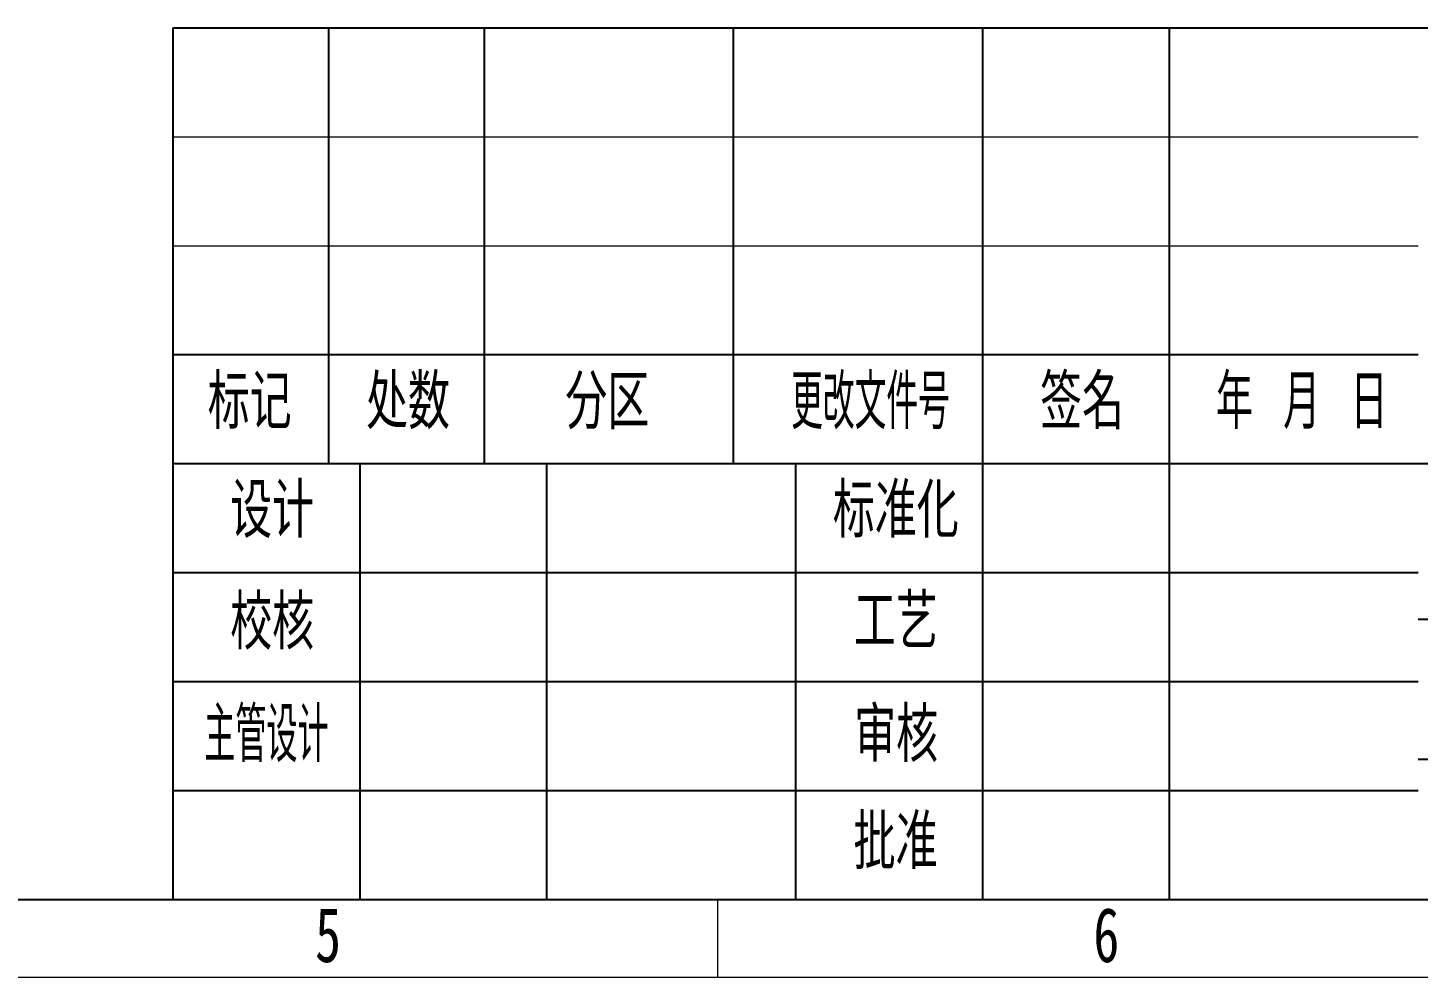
# Model space of a CAD drawing. Header units: millimetres. Extents: x 0 to 420, y 0 to 297.
# Drawn here: x 225.7 to 315, y 0 to 61 of the extents above; entities that cross this region are included whole.
import ezdxf

# ---------------------------------------------------------------- set-up
doc = ezdxf.new("R2010")
doc.units = ezdxf.units.MM
doc.styles.add('SLDTEXTSTYLE0', font='TXT', dxfattribs={"width": 0.7, "bigfont": 'bigfont'})
doc.styles.add('SLDTEXTSTYLE1', font='TXT', dxfattribs={"width": 0.529749, "bigfont": 'bigfont'})
doc.styles.add('SLDTEXTSTYLE2', font='TXT', dxfattribs={"width": 0.62, "bigfont": 'bigfont'})
doc.styles.add('SLDTEXTSTYLE6', font='TXT', dxfattribs={"width": 0.519082, "bigfont": 'bigfont'})
doc.styles.add('SLDTEXTSTYLE7', font='TXT', dxfattribs={"width": 0.7})

msp = doc.modelspace()

# ---------------------------------------------------------------- linework, layer by layer
at = {"color": 7, "linetype": 'Continuous', "lineweight": 25}
for p, q in [((235, 61), (415, 61)), ((235, 61), (235, 5)), ((245, 61), (245, 33)), ((255, 61), (255, 33)), ((271, 61), (271, 33)), ((287, 61), (287, 5)), ((299, 61), (299, 5)), ((235, 40), (315, 40)), ((235, 33), (365, 33)), ((247, 33), (247, 5)), ((259, 33), (259, 5)), ((275, 33), (275, 5)), ((235, 26), (315, 26)), ((315, 23), (415, 23)), ((235, 19), (315, 19)), ((315, 14), (415, 14)), ((235, 12), (315, 12)), ((0, 5), (415, 5))]:
    msp.add_line(p, q, dxfattribs=at)
at = {"color": 7, "linetype": 'Continuous', "lineweight": 18}
for p, q in [((235, 54), (315, 54)), ((235, 47), (315, 47)), ((270, 0), (270, 5)), ((0, 0), (420, 0))]:
    msp.add_line(p, q, dxfattribs=at)

# ---------------------------------------------------------------- texts
at = {"color": 7, "linetype": 'Continuous', "lineweight": 18, "char_height": 3.5, "attachment_point": 2}
for s, insert, style in [('标记', (239.93092, 38.71664), 'SLDTEXTSTYLE0'), ('处数', (250.1015, 38.71664), 'SLDTEXTSTYLE0'), ('分区', (262.90418, 38.71664), 'SLDTEXTSTYLE0'), ('更改文件号', (279.8133, 38.71664), 'SLDTEXTSTYLE1'), ('签名', (293.40016, 38.71664), 'SLDTEXTSTYLE0'), ('年 月 日', (307.51935, 38.71664), 'SLDTEXTSTYLE2'), ('设计', (241.36847, 31.73433), 'SLDTEXTSTYLE0'), ('标准化', (281.43705, 31.73433), 'SLDTEXTSTYLE0'), ('校核', (241.37059, 24.55609), 'SLDTEXTSTYLE0'), ('工艺', (281.44252, 24.59853), 'SLDTEXTSTYLE0'), ('主管设计', (241.00471, 17.33011), 'SLDTEXTSTYLE6'), ('审核', (281.45649, 17.33011), 'SLDTEXTSTYLE0'), ('批准', (281.42641, 10.44105), 'SLDTEXTSTYLE0'), ('5', (244.96597, 4.47272), 'SLDTEXTSTYLE7'), ('6', (294.96597, 4.47272), 'SLDTEXTSTYLE7')]:
    msp.add_mtext(s, dxfattribs=dict(at, insert=insert, style=style))

doc.saveas('drawing.dxf')
